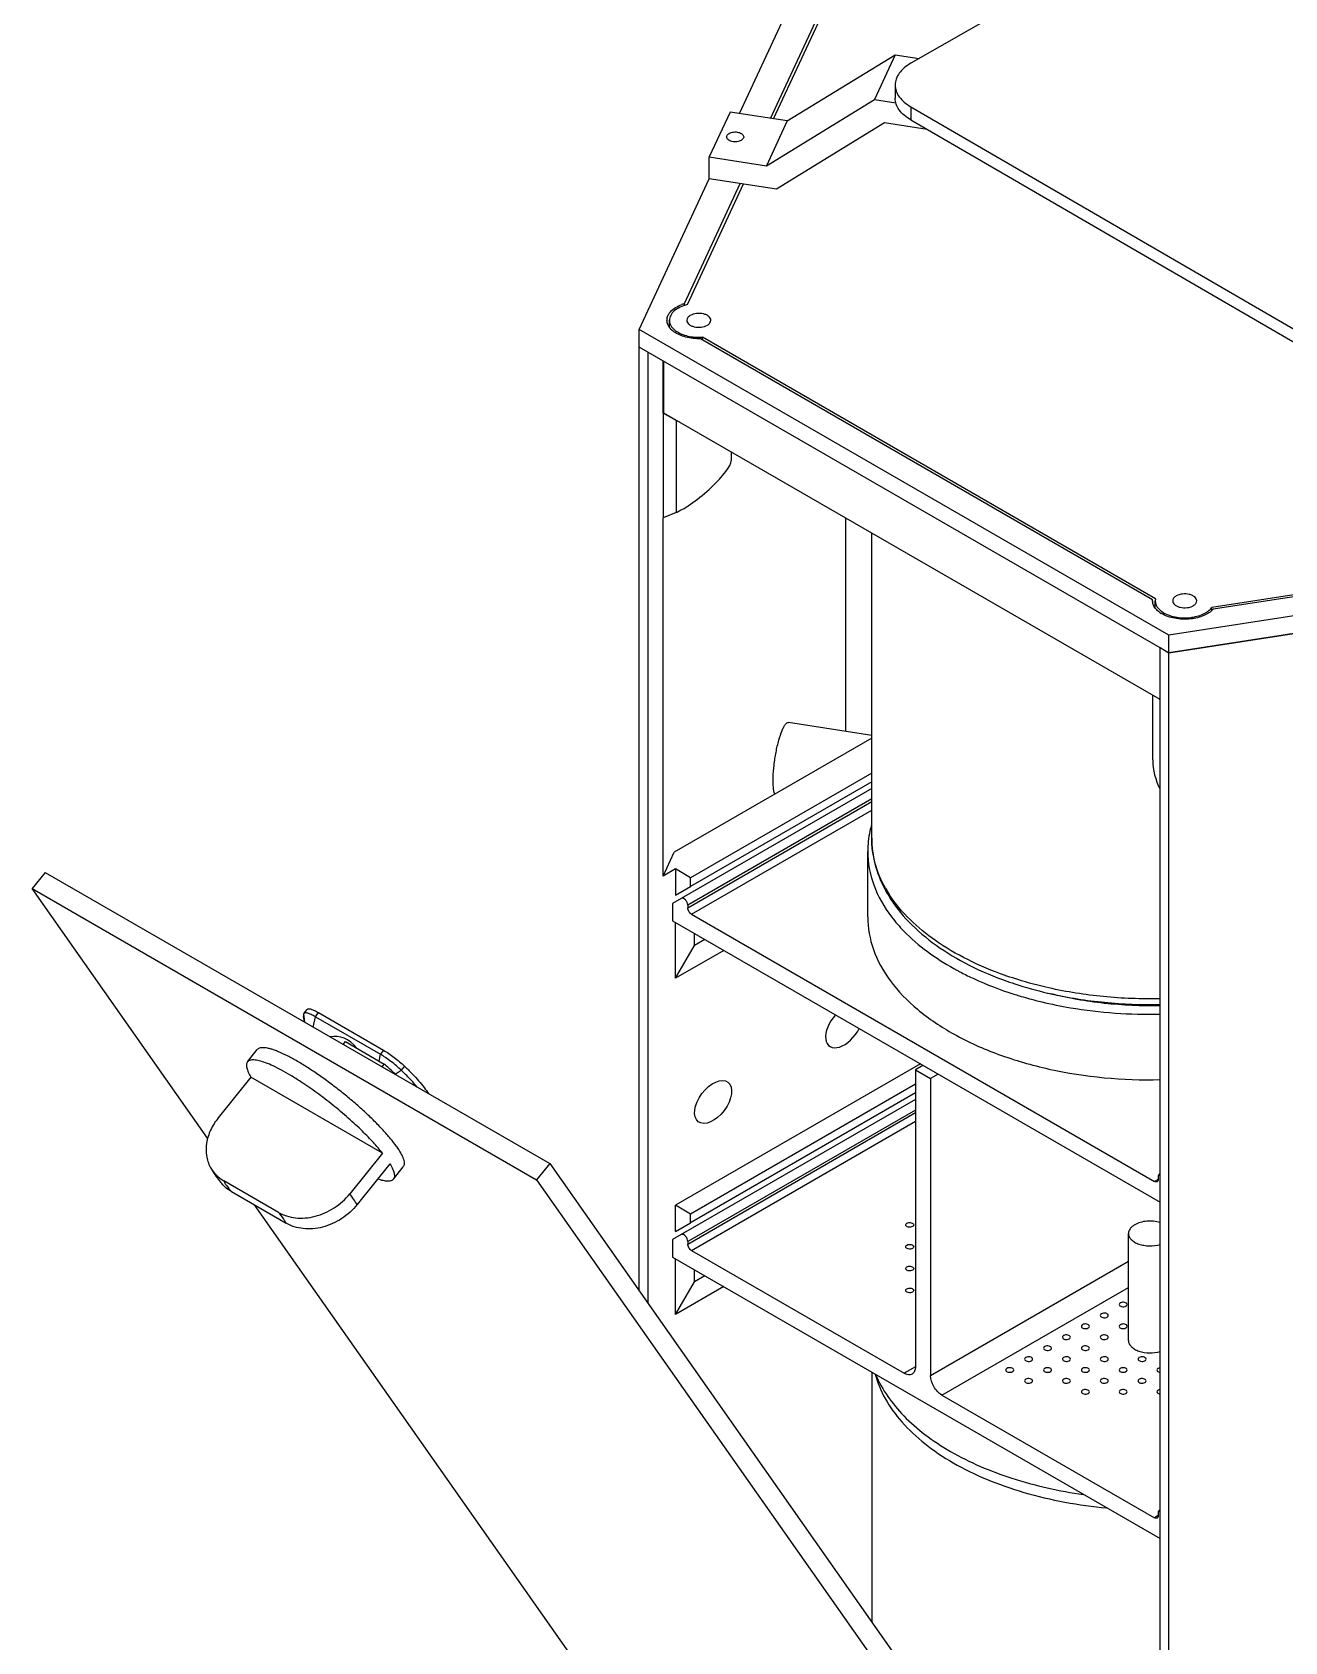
# Model space of a CAD drawing. Header units: millimetres. Extents: x 0 to 1478, y 0 to 841.
# Drawn here: x 720.8 to 955.1, y 348.8 to 649.8 of the extents above; entities that cross this region are included whole.
import ezdxf

# ---------------------------------------------------------------- set-up
doc = ezdxf.new("R2010")
doc.units = ezdxf.units.MM
doc.header["$LTSCALE"] = 65.395
doc.layers.get('0').update_dxf_attribs({"linetype": 'CONTINUOUS'})
doc.layers.add('AXIS', color=7, linetype='CONTINUOUS')
doc.layers.add('SURFACES', color=7, linetype='CONTINUOUS')

msp = doc.modelspace()

# ---------------------------------------------------------------- linework, layer by layer
at = {"color": 7, "linetype": 'Continuous'}
for p, q in [((950.37, 681.44), (885.15, 643.97)), ((858.89, 633.65), (873.75, 665.66)), ((882.21, 639.88), (882.21, 637.43)), ((885.12, 635.81), (966.23, 588.74)), ((885.12, 633.36), (966.23, 586.29)), ((842.82, 599.01), (853.24, 621.47)), ((842.82, 598.67), (842.82, 599.01)), ((930.33, 543.66), (845.82, 592.46)), ((838.94, 578.55), (838.94, 588.26)), ((838.83, 578.54), (838.94, 578.77)), ((841.28, 577.14), (838.83, 578.55)), ((838.84, 578.54), (838.84, 558.95)), ((931.72, 524.98), (838.94, 578.55)), ((841.28, 559.99), (838.83, 558.95)), ((838.82, 491.98), (838.84, 558.95)), ((872.97, 519.05), (872.97, 558.9)), ((933.36, 533.75), (1068.59, 554.67)), ((980.65, 547.92), (941.66, 541.89)), ((930.32, 543.47), (930.33, 543.66)), ((930.33, 543.47), (930.33, 543.66)), ((931.72, 257.08), (931.72, 534.69)), ((931.72, 534.69), (933.36, 533.75)), ((933.36, 256.14), (933.36, 533.75)), ((877.82, 518.29), (862.27, 520.7)), ((877.82, 517.76), (840.89, 496.44)), ((877.82, 511.23), (843.95, 491.67)), ((877.82, 509.6), (843.95, 490.04)), ((877.82, 508.37), (840.59, 486.88)), ((838.82, 491.98), (840.89, 496.44)), ((723.29, 492.67), (720.84, 489.63)), ((723.29, 492.67), (817.61, 438.22)), ((841.12, 493.31), (838.82, 491.98)), ((753.65, 442.96), (720.84, 489.63)), ((720.84, 489.63), (815.16, 435.17)), ((840.59, 486.88), (840.59, 483.61)), ((843.42, 486.54), (843.42, 486.06)), ((844.13, 484.84), (930.66, 434.88)), ((846.6, 480.14), (844.65, 479.02)), ((850.14, 478.1), (841.12, 472.89)), ((910.69, 470.12), (910.78, 470.1)), ((910.69, 470.12), (910.78, 470.1)), ((771.66, 466.3), (772.27, 467.06)), ((771.73, 464.71), (771.6, 465.73)), ((773.79, 465.69), (785.95, 458.66)), ((774.4, 466.45), (786.56, 459.42)), ((779.41, 461.03), (786.68, 456.84)), ((786.26, 456.32), (786.68, 456.84)), ((886.91, 456.87), (841.12, 430.44)), ((887.4, 456.59), (885.98, 455.77)), ((885.98, 455.77), (885.98, 400.25)), ((885.98, 455.77), (888.81, 454.14)), ((890.22, 454.96), (888.81, 454.14)), ((761.74, 454.38), (755.62, 446.76)), ((786.33, 440.18), (761.74, 454.38)), ((885.98, 453.07), (843.95, 428.8)), ((885.98, 451.44), (843.95, 427.17)), ((888.81, 454.14), (888.81, 398.62)), ((885.98, 450.21), (840.59, 424.01)), ((786.33, 440.18), (780.21, 432.57)), ((787.74, 438.17), (781.62, 430.55)), ((817.61, 438.22), (815.16, 435.17)), ((817.61, 438.22), (931.72, 275.87)), ((766.9, 429.09), (756.68, 435)), ((815.16, 435.17), (931.72, 269.34)), ((931.37, 435.76), (931.37, 435.28)), ((931.58, 436.22), (931.72, 436.3)), ((758.09, 432.98), (768.31, 427.08)), ((839.99, 320.12), (762.41, 430.49)), ((840.59, 424.01), (840.59, 420.74)), ((843.42, 423.67), (843.42, 423.19)), ((844.13, 421.97), (883.86, 399.03)), ((846.6, 417.27), (844.65, 416.15)), ((850.14, 415.23), (841.12, 410.02)), ((890.93, 394.94), (930.66, 372.01)), ((931.58, 373.35), (931.72, 373.43)), ((931.37, 372.89), (931.37, 372.41))]:
    msp.add_line(p, q, dxfattribs=at)
at = {"color": 9, "linetype": 'Continuous'}
for p, q in [((885.12, 635.81), (885.12, 633.36)), ((877.82, 506.4), (843.42, 486.54)), ((843.42, 486.06), (877.82, 505.92)), ((844.13, 484.84), (877.82, 504.29)), ((771.81, 464.66), (771.61, 466.21)), ((773.39, 463.75), (773.79, 465.69)), ((773.79, 465.69), (774.4, 466.45)), ((778.99, 460.52), (779.41, 461.03)), ((785.69, 457.4), (785.95, 458.66)), ((786.56, 459.42), (785.95, 458.66)), ((788.73, 454.95), (789.86, 455.67)), ((790.47, 456.44), (789.86, 455.67)), ((885.98, 448.24), (843.42, 423.67)), ((843.42, 423.19), (885.98, 447.76)), ((844.13, 421.97), (885.98, 446.13)), ((931.37, 435.28), (930.66, 434.88)), ((888.81, 398.62), (925.82, 419.99)), ((890.93, 394.94), (925.82, 415.09)), ((885.98, 400.25), (883.86, 399.03)), ((931.37, 372.41), (930.66, 372.01))]:
    msp.add_line(p, q, dxfattribs=at)
at = {"color": 7, "linetype": 'Continuous'}
for centre, radius, start, end in [((845.03, 591.42), 7.91, 106.2371, 110.2979), ((841.55, 595.91), 2.03, 170.5851, 179.9268), ((841.53, 595.92), 2.01, 179.9553, 181.8514), ((932.32, 543.47), 2, 179.9258, 181.427), ((932.33, 543.47), 2.01, 181.4303, 184.8881), ((934.55, 545.34), 4.98, 232.8702, 238.3501), ((901.02, 500.51), 23.47, 207.575, 208.6485), ((901.34, 500.68), 23.84, 208.6481, 209.5574), ((924.75, 533.47), 64.86, 249.7042, 250.0334), ((928.18, 545.01), 76.9, 256.9258, 257.3119)]:
    msp.add_arc(centre, radius, start, end, dxfattribs=at)
at = {"color": 9, "linetype": 'Continuous'}
for centre, radius, start, end in [((900.75, 501.25), 23.39, 209.4387, 212.8726), ((924.98, 536.57), 66.96, 250.6118, 250.7417)]:
    msp.add_arc(centre, radius, start, end, dxfattribs=at)
at = {"color": 7, "linetype": 'Continuous'}
for centre, major_axis, ratio, start_param, end_param in [((872.66, 463.89), (2.77, 3.69), 0.565745, 1.409246, 5.011215), ((777.25, 449.4), (0.41, 12.62), 0.56574, -0.582937, 0.151704)]:
    msp.add_ellipse(centre, major_axis=major_axis, ratio=ratio, start_param=start_param, end_param=end_param, dxfattribs=at)
msp.add_ellipse((848.16, 449.75), major_axis=(2.77, 3.69), ratio=0.565745, dxfattribs=at)
for points, knots in [([(885.15, 643.97), (884.71, 643.72), (883.91, 643.17), (882.95, 642.17), (882.35, 641.06), (882.21, 640.26), (882.21, 639.88)], [0, 0, 0, 0, 0.289946, 0.549249, 0.782369, 1, 1, 1, 1]), ([(882.21, 639.88), (882.21, 639.5), (882.35, 638.71), (882.94, 637.61), (883.89, 636.61), (884.68, 636.06), (885.12, 635.81)], [0, 0, 0, 0, 0.217912, 0.45115, 0.710347, 1, 1, 1, 1]), ([(885.12, 633.36), (884.68, 633.61), (883.89, 634.16), (882.94, 635.16), (882.35, 636.26), (882.21, 637.05), (882.21, 637.43)], [0, 0, 0, 0, 0.289653, 0.54885, 0.782088, 1, 1, 1, 1]), ([(839.79, 596.93), (839.89, 597.13), (840.52, 598), (841.51, 598.54), (842.29, 598.83)], [0, 0, 0, 0, 0.21648, 1, 1, 1, 1]), ([(843.9, 596.81), (843.71, 596.7), (843.39, 596.46), (843.24, 596.07), (843.24, 595.89)], [0, 0, 0, 0, 0.550751, 1, 1, 1, 1]), ([(843.24, 595.89), (843.24, 595.62), (843.52, 595.19), (844.08, 594.86), (844.85, 594.6), (845.9, 594.55), (846.73, 594.77), (847.08, 594.97)], [0, 0, 0, 0, 0.183291, 0.301475, 0.436206, 0.728901, 1, 1, 1, 1]), ([(847.74, 595.89), (847.74, 596.16), (847.46, 596.6), (846.9, 596.92), (846.13, 597.19), (845.08, 597.24), (844.25, 597.01), (843.9, 596.81)], [0, 0, 0, 0, 0.183291, 0.301475, 0.436206, 0.728901, 1, 1, 1, 1]), ([(847.08, 594.97), (847.27, 595.08), (847.59, 595.33), (847.74, 595.72), (847.74, 595.89)], [0, 0, 0, 0, 0.550751, 1, 1, 1, 1]), ([(839.81, 594.86), (839.77, 594.94), (839.61, 595.25), (839.53, 595.6), (839.53, 595.85)], [0, 0, 0, 0, 0.260156, 1, 1, 1, 1]), ([(840.83, 593.76), (840.72, 593.84), (840.33, 594.15), (839.99, 594.54), (839.81, 594.86)], [0, 0, 0, 0, 0.270562, 1, 1, 1, 1]), ([(845.82, 592.46), (844.89, 592.43), (843.14, 592.61), (841.49, 593.28), (840.83, 593.76)], [0, 0, 0, 0, 0.533307, 1, 1, 1, 1]), ([(938.59, 543.44), (938.59, 543.71), (938.31, 544.15), (937.75, 544.47), (936.98, 544.73), (935.93, 544.79), (935.1, 544.56), (934.75, 544.36)], [0, 0, 0, 0, 0.183291, 0.301475, 0.436206, 0.728901, 1, 1, 1, 1]), ([(931.54, 541.37), (931.45, 541.44), (931.13, 541.71), (930.84, 542.03), (930.68, 542.29)], [0, 0, 0, 0, 0.267066, 1, 1, 1, 1]), ([(934.75, 544.36), (934.56, 544.25), (934.24, 544.01), (934.09, 543.62), (934.09, 543.44)], [0, 0, 0, 0, 0.550751, 1, 1, 1, 1]), ([(934.09, 543.44), (934.09, 543.17), (934.37, 542.74), (934.92, 542.41), (935.7, 542.15), (936.75, 542.1), (937.58, 542.32), (937.93, 542.52)], [0, 0, 0, 0, 0.183291, 0.301475, 0.436206, 0.728901, 1, 1, 1, 1]), ([(941.66, 541.89), (941.19, 541.36), (939.82, 540.52), (938.29, 540.16), (937.45, 540.07)], [0, 0, 0, 0, 0.453014, 1, 1, 1, 1]), ([(937.93, 542.52), (938.12, 542.63), (938.44, 542.87), (938.59, 543.27), (938.59, 543.44)], [0, 0, 0, 0, 0.550751, 1, 1, 1, 1]), ([(937.45, 540.07), (936.46, 539.96), (934.54, 540.02), (932.7, 540.63), (931.94, 541.11)], [0, 0, 0, 0, 0.526368, 1, 1, 1, 1]), ([(877.82, 499.05), (877.82, 497.44), (878.24, 494.17), (879.45, 491.11), (880.21, 489.64)], [0, 0, 0, 0, 0.493051, 1, 1, 1, 1]), ([(843.42, 486.54), (843.42, 486.72), (843.31, 487.09), (843, 487.62), (842.45, 487.95), (842.21, 487.81)], [0, 0, 0, 0, 0.277659, 0.577358, 1, 1, 1, 1]), ([(880.6, 488.92), (881.61, 487.15), (884.18, 483.72), (889.18, 479.31), (895.29, 475.53), (899.84, 473.53), (902.25, 472.64)], [0, 0, 0, 0, 0.221496, 0.461031, 0.720695, 1, 1, 1, 1]), ([(844.13, 484.84), (843.92, 484.96), (843.59, 485.34), (843.42, 485.82), (843.42, 486.06)], [0, 0, 0, 0, 0.499999, 1, 1, 1, 1]), ([(877.07, 484.35), (877.07, 482.29), (877.85, 478), (881.18, 472.04), (886.42, 466.68), (893.34, 462.08), (901.66, 458.36), (914.45, 454.7), (924.77, 453.77), (931.72, 453.92)], [0, 0, 0, 0, 0.090332, 0.187329, 0.295523, 0.416711, 0.550413, 0.694519, 1, 1, 1, 1]), ([(902.6, 472.51), (903.25, 472.28), (905.91, 471.36), (908.62, 470.6), (910.69, 470.12)], [0, 0, 0, 0, 0.24511, 1, 1, 1, 1]), ([(931.72, 467.72), (928.24, 467.66), (923.03, 467.88), (916.22, 468.85), (912.91, 469.55), (911.29, 469.99)], [0, 0, 0, 0, 0.507122, 0.756615, 1, 1, 1, 1]), ([(911.29, 469.98), (914.6, 469.24), (921.39, 468.17), (928.26, 467.92), (931.72, 467.99)], [0, 0, 0, 0, 0.494635, 1, 1, 1, 1]), ([(772.27, 467.06), (772.3, 467.1), (772.38, 467.15), (772.55, 467.18), (772.76, 467.16), (773.01, 467.1), (773.31, 466.99), (773.64, 466.85), (774.01, 466.66), (774.27, 466.52), (774.4, 466.45)], [0, 0, 0, 0, 0.055601, 0.124624, 0.214213, 0.326887, 0.462956, 0.621587, 0.801335, 1, 1, 1, 1]), ([(771.61, 466.21), (771.6, 466.17), (771.57, 466.02), (771.58, 465.86), (771.6, 465.73)], [0, 0, 0, 0, 0.227082, 1, 1, 1, 1]), ([(771.66, 466.3), (771.65, 466.3), (771.63, 466.27), (771.62, 466.23), (771.61, 466.21)], [0, 0, 0, 0, 0.243483, 1, 1, 1, 1]), ([(773.79, 465.69), (773.65, 465.76), (773.4, 465.9), (773.03, 466.09), (772.69, 466.23), (772.4, 466.34), (772.14, 466.4), (771.93, 466.42), (771.77, 466.39), (771.68, 466.34), (771.66, 466.3)], [0, 0, 0, 0, 0.198631, 0.378354, 0.536974, 0.673044, 0.785731, 0.875343, 0.944391, 1, 1, 1, 1]), ([(771.06, 453.53), (770.45, 453.93), (769.27, 454.67), (767.55, 455.66), (765.97, 456.46), (764.57, 457.06), (763.51, 457.41), (762.78, 457.56), (762.32, 457.62), (761.92, 457.61), (761.58, 457.55), (761.3, 457.43), (761.16, 457.31), (761.1, 457.24)], [0, 0, 0, 0, 0.19743, 0.378404, 0.539688, 0.678604, 0.793246, 0.841214, 0.883002, 0.9189, 0.949513, 0.975949, 1, 1, 1, 1]), ([(789.86, 455.67), (789.56, 455.96), (788.93, 456.53), (787.95, 457.32), (786.95, 458.04), (786.28, 458.47), (785.95, 458.66)], [0, 0, 0, 0, 0.252562, 0.514419, 0.768925, 1, 1, 1, 1]), ([(786.56, 459.42), (786.89, 459.23), (787.57, 458.81), (788.56, 458.09), (789.54, 457.29), (790.17, 456.72), (790.47, 456.44)], [0, 0, 0, 0, 0.231075, 0.485581, 0.747438, 1, 1, 1, 1]), ([(761.1, 457.24), (761.05, 457.18), (760.97, 457.03), (760.91, 456.77), (760.91, 456.46), (760.99, 455.97), (761.25, 455.25), (761.56, 454.69), (761.74, 454.38)], [0, 0, 0, 0, 0.07863, 0.16384, 0.260791, 0.372876, 0.649196, 1, 1, 1, 1]), ([(788.89, 454.8), (788.71, 454.97), (787.99, 455.66), (787.25, 456.34), (786.68, 456.84)], [0, 0, 0, 0, 0.243299, 1, 1, 1, 1]), ([(792.84, 452.52), (792.4, 453.05), (791.43, 454.12), (790.41, 455.15), (789.86, 455.67)], [0, 0, 0, 0, 0.473859, 1, 1, 1, 1]), ([(790.47, 456.44), (790.95, 455.98), (791.85, 455.08), (793.07, 453.75), (794.1, 452.51), (794.69, 451.69), (794.95, 451.3)], [0, 0, 0, 0, 0.291013, 0.558049, 0.795838, 1, 1, 1, 1]), ([(782.6, 444.26), (781.74, 445.1), (779.93, 446.78), (777.07, 449.19), (774.1, 451.46), (772.07, 452.87), (771.06, 453.53)], [0, 0, 0, 0, 0.244271, 0.500092, 0.755866, 1, 1, 1, 1]), ([(755.62, 446.76), (755.06, 446.07), (754.12, 444.58), (753.34, 442.15), (753.31, 440.11), (753.66, 438.6), (753.96, 437.91), (754.14, 437.58)], [0, 0, 0, 0, 0.272743, 0.530053, 0.770768, 0.88644, 1, 1, 1, 1]), ([(786.33, 440.18), (785.8, 440.86), (784.59, 442.25), (783.31, 443.57), (782.6, 444.26)], [0, 0, 0, 0, 0.466888, 1, 1, 1, 1]), ([(754.14, 437.58), (754.29, 437.3), (754.92, 436.21), (755.68, 435.2), (756.29, 434.48)], [0, 0, 0, 0, 0.252072, 1, 1, 1, 1]), ([(754.14, 437.58), (754.42, 437.05), (755.16, 436.05), (756.15, 435.3), (756.68, 435)], [0, 0, 0, 0, 0.495725, 1, 1, 1, 1]), ([(787.74, 438.17), (787.93, 437.86), (788.23, 437.3), (788.5, 436.58), (788.58, 436.09), (788.58, 435.79), (788.52, 435.52), (788.43, 435.37), (788.38, 435.31)], [0, 0, 0, 0, 0.350804, 0.627124, 0.739209, 0.83616, 0.92137, 1, 1, 1, 1]), ([(758.09, 432.98), (757.75, 433.18), (757.1, 433.63), (756.54, 434.18), (756.29, 434.48)], [0, 0, 0, 0, 0.50423, 1, 1, 1, 1]), ([(788.38, 435.31), (788.33, 435.25), (788.21, 435.13), (787.96, 435.02), (787.67, 434.95), (787.17, 434.92), (786.41, 435.03), (785.79, 435.21), (785.45, 435.32)], [0, 0, 0, 0, 0.078631, 0.163845, 0.260799, 0.372883, 0.649208, 1, 1, 1, 1]), ([(931.16, 434.83), (931.13, 434.81), (930.96, 434.75), (930.78, 434.81), (930.66, 434.88)], [0, 0, 0, 0, 0.220859, 1, 1, 1, 1]), ([(931.37, 435.28), (931.37, 435.23), (931.36, 435.06), (931.27, 434.89), (931.16, 434.83)], [0, 0, 0, 0, 0.294965, 1, 1, 1, 1]), ([(931.58, 436.22), (931.54, 436.2), (931.41, 436.09), (931.37, 435.9), (931.37, 435.76)], [0, 0, 0, 0, 0.220886, 1, 1, 1, 1]), ([(766.9, 429.09), (767.38, 428.82), (768.41, 428.37), (770.11, 428.02), (771.92, 428.01), (774.41, 428.44), (777.41, 429.78), (779.39, 431.55), (780.21, 432.57)], [0, 0, 0, 0, 0.110787, 0.226527, 0.347706, 0.473967, 0.736039, 1, 1, 1, 1]), ([(781.62, 430.55), (780.8, 429.54), (778.83, 427.77), (775.83, 426.42), (773.33, 425.99), (771.52, 426.01), (769.83, 426.36), (768.79, 426.81), (768.31, 427.08)], [0, 0, 0, 0, 0.263961, 0.526033, 0.652294, 0.773473, 0.889213, 1, 1, 1, 1]), ([(843.42, 423.67), (843.42, 423.85), (843.31, 424.22), (843, 424.75), (842.45, 425.08), (842.21, 424.94)], [0, 0, 0, 0, 0.277659, 0.577358, 1, 1, 1, 1]), ([(844.13, 421.97), (843.92, 422.09), (843.59, 422.47), (843.42, 422.95), (843.42, 423.19)], [0, 0, 0, 0, 0.499999, 1, 1, 1, 1]), ([(925.82, 405.15), (925.82, 404.95), (925.93, 404.52), (926.35, 403.96), (926.98, 403.49), (928.11, 402.99), (929.74, 402.75), (931.09, 402.92), (931.73, 403.12)], [0, 0, 0, 0, 0.087049, 0.184174, 0.296657, 0.424699, 0.711344, 1, 1, 1, 1]), ([(885.36, 398.88), (885.16, 398.76), (884.6, 398.68), (884.11, 398.88), (883.86, 399.03)], [0, 0, 0, 0, 0.449176, 1, 1, 1, 1]), ([(885.98, 400.25), (885.98, 399.97), (885.91, 399.43), (885.56, 399), (885.36, 398.88)], [0, 0, 0, 0, 0.550825, 1, 1, 1, 1]), ([(890.93, 394.94), (890.3, 395.31), (889.31, 396.46), (888.81, 397.89), (888.81, 398.62)], [0, 0, 0, 0, 0.499999, 1, 1, 1, 1]), ([(931.58, 373.35), (931.54, 373.33), (931.41, 373.22), (931.37, 373.03), (931.37, 372.89)], [0, 0, 0, 0, 0.220886, 1, 1, 1, 1]), ([(931.16, 371.96), (931.13, 371.94), (930.96, 371.88), (930.78, 371.94), (930.66, 372.01)], [0, 0, 0, 0, 0.220859, 1, 1, 1, 1]), ([(931.37, 372.41), (931.37, 372.36), (931.36, 372.19), (931.27, 372.02), (931.16, 371.96)], [0, 0, 0, 0, 0.294965, 1, 1, 1, 1])]:
    msp.add_open_spline(points, degree=3, knots=knots, dxfattribs=at)
for points in [[(839.55, 596.25), (839.59, 596.48), (839.67, 596.72), (839.79, 596.93)], [(838.84, 578.54), (838.84, 581.8), (838.83, 585.06), (838.83, 588.33)], [(930.5, 542.62), (930.41, 542.84), (930.35, 543.07), (930.33, 543.3)], [(930.68, 542.29), (930.61, 542.4), (930.55, 542.51), (930.5, 542.62)], [(931.72, 436.27), (931.67, 436.26), (931.62, 436.25), (931.58, 436.22)], [(931.72, 373.39), (931.67, 373.39), (931.62, 373.37), (931.58, 373.35)]]:
    msp.add_open_spline(points, degree=3, dxfattribs=at)
at = {"color": 9, "linetype": 'Continuous'}
for points, knots in [([(880.38, 489.76), (879.56, 491.2), (878.28, 494.21), (877.82, 497.47), (877.82, 499.05)], [0, 0, 0, 0, 0.511435, 1, 1, 1, 1]), ([(902.76, 473.41), (900.37, 474.25), (895.86, 476.13), (888.14, 480.63), (883.31, 485.14), (881.1, 488.56)], [0, 0, 0, 0, 0.282964, 0.545, 1, 1, 1, 1]), ([(910.91, 471.08), (910.22, 471.24), (907.52, 471.88), (904.85, 472.68), (902.9, 473.36)], [0, 0, 0, 0, 0.254821, 1, 1, 1, 1]), ([(931.72, 469.05), (928.19, 468.97), (921.2, 469.23), (914.28, 470.32), (910.91, 471.08)], [0, 0, 0, 0, 0.505716, 1, 1, 1, 1]), ([(756.68, 435), (756.74, 434.85), (756.89, 434.55), (757.35, 433.86), (757.77, 433.34), (758.09, 432.98)], [0, 0, 0, 0, 0.187926, 0.419028, 1, 1, 1, 1]), ([(781.62, 430.55), (781.42, 430.88), (780.97, 431.57), (780.48, 432.22), (780.21, 432.57)], [0, 0, 0, 0, 0.465486, 1, 1, 1, 1]), ([(768.31, 427.08), (768.26, 427.23), (768.1, 427.53), (767.65, 428.22), (767.22, 428.74), (766.9, 429.09)], [0, 0, 0, 0, 0.187926, 0.419028, 1, 1, 1, 1]), ([(878.45, 398.88), (878.88, 397.28), (880.24, 394.06), (883.44, 389.67), (887.78, 385.64), (893.13, 382.07), (899.37, 379.03), (908.87, 375.71), (916.54, 374.33), (921.79, 373.86)], [0, 0, 0, 0, 0.094234, 0.195984, 0.307278, 0.428846, 0.560359, 0.700675, 1, 1, 1, 1])]:
    msp.add_open_spline(points, degree=3, knots=knots, dxfattribs=at)
at = {"layer": 'AXIS', "color": 7, "linetype": 'Continuous'}
for p, q in [((859.47, 633.56), (874.36, 665.63)), ((843.35, 598.82), (853.82, 621.38)), ((839.99, 594.58), (839.99, 595.89)), ((846.17, 592.25), (846.17, 592.74)), ((930.88, 543.83), (846.17, 592.74)), ((980.49, 548.25), (941.41, 542.21)), ((930.84, 542.07), (930.84, 543.44)), ((941.41, 541.64), (941.41, 542.21)), ((761.1, 457.24), (762.94, 459.53)), ((788.38, 435.31), (790.22, 437.6)), ((925.82, 405.15), (925.82, 425.16))]:
    msp.add_line(p, q, dxfattribs=at)
for centre, radius, start, end in [((845.48, 602.05), 9.33, 263.5462, 267.0533), ((845.49, 602.29), 9.57, 267.0399, 271.8816), ((845.5, 602.08), 9.37, 271.8787, 274.1161), ((932.7, 543.44), 1.86, 167.7933, 178.4183), ((932.68, 543.44), 1.84, 178.4499, 179.8362), ((932.7, 543.44), 1.87, 179.861, 188.8287), ((939.2, 543.82), 2.74, 322.1473, 323.8215), ((936.34, 549.68), 9.41, 263.0589, 277.1919)]:
    msp.add_arc(centre, radius, start, end, dxfattribs=at)
for points, knots in [([(843.35, 598.82), (842.88, 598.7), (842.01, 598.41), (840.92, 597.74), (840.18, 596.89), (839.99, 596.21), (839.99, 595.89)], [0, 0, 0, 0, 0.305581, 0.57373, 0.801065, 1, 1, 1, 1]), ([(839.99, 595.89), (839.99, 595.64), (840.07, 595.29), (840.22, 594.99), (840.26, 594.91)], [0, 0, 0, 0, 0.739045, 1, 1, 1, 1]), ([(840.26, 594.91), (840.61, 594.3), (841.97, 593.27), (843.54, 592.88), (844.43, 592.78)], [0, 0, 0, 0, 0.439442, 1, 1, 1, 1]), ([(931.08, 542.5), (931.41, 541.89), (932.76, 540.84), (934.31, 540.44), (935.2, 540.33)], [0, 0, 0, 0, 0.438387, 1, 1, 1, 1]), ([(940.48, 541.35), (940.57, 541.41), (940.89, 541.64), (941.18, 541.91), (941.36, 542.14)], [0, 0, 0, 0, 0.266605, 1, 1, 1, 1]), ([(937.52, 540.34), (937.8, 540.38), (938.83, 540.56), (939.84, 540.93), (940.48, 541.35)], [0, 0, 0, 0, 0.270092, 1, 1, 1, 1]), ([(859.71, 507.3), (859.54, 507.69), (859.39, 508.75), (859.36, 510.57), (859.54, 512.78), (859.89, 515.1), (860.39, 517.28), (860.89, 518.85), (861.35, 519.84), (861.68, 520.38), (862.05, 520.73), (862.27, 520.7)], [0, 0, 0, 0, 0.090236, 0.223785, 0.386677, 0.560226, 0.724219, 0.859806, 0.912245, 0.952846, 1, 1, 1, 1]), ([(788.96, 441.42), (788.6, 441.92), (787.79, 442.97), (786.4, 444.55), (784.77, 446.24), (782.95, 447.98), (780.96, 449.75), (778.88, 451.48), (776.73, 453.14), (774.59, 454.7), (772.49, 456.1), (770.5, 457.32), (768.66, 458.33), (767.22, 459.01), (766.18, 459.42), (765.5, 459.64), (764.89, 459.8), (764.35, 459.89), (763.88, 459.91), (763.49, 459.86), (763.17, 459.74), (763, 459.6), (762.94, 459.53)], [0, 0, 0, 0, 0.05631, 0.121271, 0.193494, 0.271349, 0.353042, 0.436666, 0.520263, 0.601871, 0.67959, 0.751626, 0.816358, 0.872401, 0.896825, 0.918715, 0.93802, 0.954741, 0.968962, 0.980898, 0.990988, 1, 1, 1, 1]), ([(788.96, 441.42), (789.25, 441), (789.64, 440.39), (790.06, 439.58), (790.27, 439.07), (790.39, 438.61), (790.43, 438.21), (790.38, 437.87), (790.28, 437.67), (790.22, 437.6)], [0, 0, 0, 0, 0.363289, 0.51474, 0.64588, 0.757333, 0.850781, 0.929652, 1, 1, 1, 1]), ([(931.72, 427.2), (931.33, 427.32), (930.51, 427.48), (929.25, 427.49), (928.05, 427.28), (927.32, 426.98), (926.99, 426.8)], [0, 0, 0, 0, 0.252735, 0.515114, 0.769506, 1, 1, 1, 1]), ([(884.17, 426.76), (884.17, 426.79), (884.19, 426.92), (884.3, 427.02), (884.39, 427.07)], [0, 0, 0, 0, 0.220966, 1, 1, 1, 1]), ([(885.45, 426.46), (885.33, 426.39), (885.05, 426.32), (884.59, 426.33), (884.17, 426.56), (884.17, 426.76)], [0, 0, 0, 0, 0.277667, 0.577386, 1, 1, 1, 1]), ([(884.39, 427.07), (884.5, 427.14), (884.79, 427.21), (885.25, 427.2), (885.67, 426.97), (885.67, 426.76)], [0, 0, 0, 0, 0.277667, 0.577386, 1, 1, 1, 1]), ([(885.67, 426.76), (885.67, 426.74), (885.65, 426.61), (885.54, 426.51), (885.45, 426.46)], [0, 0, 0, 0, 0.220966, 1, 1, 1, 1]), ([(926.99, 426.8), (926.82, 426.7), (926.5, 426.48), (926.12, 426.08), (925.88, 425.63), (925.82, 425.32), (925.82, 425.16)], [0, 0, 0, 0, 0.289808, 0.549049, 0.782229, 1, 1, 1, 1]), ([(925.82, 425.16), (925.82, 424.96), (925.92, 424.53), (926.34, 423.97), (926.98, 423.5), (927.79, 423.14), (928.73, 422.92), (930.06, 422.8), (931.09, 422.93), (931.72, 423.13)], [0, 0, 0, 0, 0.08697, 0.183981, 0.296338, 0.424259, 0.564451, 0.711542, 1, 1, 1, 1]), ([(884.17, 422.68), (884.17, 422.71), (884.19, 422.84), (884.3, 422.94), (884.39, 422.99)], [0, 0, 0, 0, 0.220966, 1, 1, 1, 1]), ([(885.45, 422.38), (885.33, 422.31), (885.05, 422.24), (884.59, 422.24), (884.17, 422.48), (884.17, 422.68)], [0, 0, 0, 0, 0.277667, 0.577386, 1, 1, 1, 1]), ([(884.39, 422.99), (884.5, 423.06), (884.79, 423.13), (885.25, 423.12), (885.67, 422.89), (885.67, 422.68)], [0, 0, 0, 0, 0.277667, 0.577386, 1, 1, 1, 1]), ([(885.67, 422.68), (885.67, 422.65), (885.65, 422.52), (885.54, 422.43), (885.45, 422.38)], [0, 0, 0, 0, 0.220966, 1, 1, 1, 1]), ([(884.17, 418.6), (884.17, 418.63), (884.19, 418.76), (884.3, 418.86), (884.39, 418.91)], [0, 0, 0, 0, 0.220966, 1, 1, 1, 1]), ([(885.45, 418.29), (885.33, 418.23), (885.05, 418.15), (884.59, 418.16), (884.17, 418.4), (884.17, 418.6)], [0, 0, 0, 0, 0.277667, 0.577386, 1, 1, 1, 1]), ([(884.39, 418.91), (884.5, 418.97), (884.79, 419.04), (885.25, 419.04), (885.67, 418.8), (885.67, 418.6)], [0, 0, 0, 0, 0.277667, 0.577386, 1, 1, 1, 1]), ([(885.67, 418.6), (885.67, 418.57), (885.65, 418.44), (885.54, 418.34), (885.45, 418.29)], [0, 0, 0, 0, 0.220966, 1, 1, 1, 1]), ([(884.17, 414.52), (884.17, 414.55), (884.19, 414.68), (884.3, 414.77), (884.39, 414.82)], [0, 0, 0, 0, 0.220966, 1, 1, 1, 1]), ([(885.45, 414.21), (885.33, 414.14), (885.05, 414.07), (884.59, 414.08), (884.17, 414.31), (884.17, 414.52)], [0, 0, 0, 0, 0.277667, 0.577386, 1, 1, 1, 1]), ([(884.39, 414.82), (884.5, 414.89), (884.79, 414.96), (885.25, 414.96), (885.67, 414.72), (885.67, 414.52)], [0, 0, 0, 0, 0.277667, 0.577386, 1, 1, 1, 1]), ([(885.67, 414.52), (885.67, 414.49), (885.65, 414.36), (885.54, 414.26), (885.45, 414.21)], [0, 0, 0, 0, 0.220966, 1, 1, 1, 1]), ([(925.58, 411.89), (925.58, 412.09), (925.16, 412.32), (924.7, 412.33), (924.42, 412.26), (924.3, 412.19)], [0, 0, 0, 0, 0.422614, 0.722333, 1, 1, 1, 1]), ([(920.77, 410.15), (920.73, 410.13), (920.63, 410.06), (920.55, 409.94), (920.55, 409.84)], [0, 0, 0, 0, 0.293914, 1, 1, 1, 1]), ([(920.55, 409.84), (920.55, 409.64), (920.97, 409.41), (921.43, 409.4), (921.71, 409.47), (921.83, 409.54)], [0, 0, 0, 0, 0.422614, 0.722333, 1, 1, 1, 1]), ([(922.05, 409.84), (922.05, 410.05), (921.62, 410.28), (921.17, 410.29), (920.88, 410.22), (920.77, 410.15)], [0, 0, 0, 0, 0.422614, 0.722333, 1, 1, 1, 1]), ([(921.83, 409.54), (921.86, 409.56), (921.96, 409.63), (922.05, 409.75), (922.05, 409.84)], [0, 0, 0, 0, 0.293914, 1, 1, 1, 1]), ([(924.3, 412.19), (924.27, 412.17), (924.16, 412.1), (924.08, 411.98), (924.08, 411.89)], [0, 0, 0, 0, 0.293914, 1, 1, 1, 1]), ([(924.08, 411.89), (924.08, 411.68), (924.5, 411.45), (924.96, 411.44), (925.25, 411.51), (925.36, 411.58)], [0, 0, 0, 0, 0.422614, 0.722333, 1, 1, 1, 1]), ([(925.36, 411.58), (925.39, 411.6), (925.5, 411.67), (925.58, 411.79), (925.58, 411.89)], [0, 0, 0, 0, 0.293914, 1, 1, 1, 1]), ([(917.23, 408.11), (917.2, 408.09), (917.09, 408.02), (917.01, 407.89), (917.01, 407.8)], [0, 0, 0, 0, 0.293914, 1, 1, 1, 1]), ([(917.01, 407.8), (917.01, 407.6), (917.43, 407.36), (917.89, 407.36), (918.18, 407.43), (918.29, 407.5)], [0, 0, 0, 0, 0.422614, 0.722333, 1, 1, 1, 1]), ([(918.51, 407.8), (918.51, 408.01), (918.09, 408.24), (917.63, 408.25), (917.35, 408.18), (917.23, 408.11)], [0, 0, 0, 0, 0.422614, 0.722333, 1, 1, 1, 1]), ([(918.29, 407.5), (918.32, 407.52), (918.43, 407.59), (918.51, 407.71), (918.51, 407.8)], [0, 0, 0, 0, 0.293914, 1, 1, 1, 1]), ([(924.3, 408.11), (924.27, 408.09), (924.16, 408.02), (924.08, 407.89), (924.08, 407.8)], [0, 0, 0, 0, 0.293914, 1, 1, 1, 1]), ([(924.08, 407.8), (924.08, 407.6), (924.5, 407.36), (924.96, 407.36), (925.25, 407.43), (925.36, 407.5)], [0, 0, 0, 0, 0.422614, 0.722333, 1, 1, 1, 1]), ([(925.58, 407.8), (925.58, 408.01), (925.16, 408.24), (924.7, 408.25), (924.42, 408.18), (924.3, 408.11)], [0, 0, 0, 0, 0.422614, 0.722333, 1, 1, 1, 1]), ([(925.36, 407.5), (925.39, 407.52), (925.5, 407.59), (925.58, 407.71), (925.58, 407.8)], [0, 0, 0, 0, 0.293914, 1, 1, 1, 1]), ([(910.16, 404.03), (910.13, 404.01), (910.02, 403.94), (909.94, 403.81), (909.94, 403.72)], [0, 0, 0, 0, 0.293914, 1, 1, 1, 1]), ([(909.94, 403.72), (909.94, 403.52), (910.36, 403.28), (910.82, 403.28), (911.1, 403.35), (911.22, 403.41)], [0, 0, 0, 0, 0.422614, 0.722333, 1, 1, 1, 1]), ([(911.44, 403.72), (911.44, 403.92), (911.02, 404.16), (910.56, 404.17), (910.28, 404.09), (910.16, 404.03)], [0, 0, 0, 0, 0.422614, 0.722333, 1, 1, 1, 1]), ([(911.22, 403.41), (911.25, 403.43), (911.36, 403.5), (911.44, 403.63), (911.44, 403.72)], [0, 0, 0, 0, 0.293914, 1, 1, 1, 1]), ([(913.69, 406.07), (913.66, 406.05), (913.56, 405.98), (913.48, 405.85), (913.48, 405.76)], [0, 0, 0, 0, 0.293914, 1, 1, 1, 1]), ([(913.48, 405.76), (913.48, 405.56), (913.9, 405.32), (914.36, 405.32), (914.64, 405.39), (914.76, 405.46)], [0, 0, 0, 0, 0.422614, 0.722333, 1, 1, 1, 1]), ([(914.98, 405.76), (914.98, 405.97), (914.55, 406.2), (914.09, 406.21), (913.81, 406.14), (913.69, 406.07)], [0, 0, 0, 0, 0.422614, 0.722333, 1, 1, 1, 1]), ([(914.76, 405.46), (914.79, 405.47), (914.89, 405.55), (914.98, 405.67), (914.98, 405.76)], [0, 0, 0, 0, 0.293914, 1, 1, 1, 1]), ([(917.23, 404.03), (917.2, 404.01), (917.09, 403.94), (917.01, 403.81), (917.01, 403.72)], [0, 0, 0, 0, 0.293914, 1, 1, 1, 1]), ([(917.01, 403.72), (917.01, 403.52), (917.43, 403.28), (917.89, 403.28), (918.18, 403.35), (918.29, 403.41)], [0, 0, 0, 0, 0.422614, 0.722333, 1, 1, 1, 1]), ([(918.51, 403.72), (918.51, 403.92), (918.09, 404.16), (917.63, 404.17), (917.35, 404.09), (917.23, 404.03)], [0, 0, 0, 0, 0.422614, 0.722333, 1, 1, 1, 1]), ([(918.29, 403.41), (918.32, 403.43), (918.43, 403.5), (918.51, 403.63), (918.51, 403.72)], [0, 0, 0, 0, 0.293914, 1, 1, 1, 1]), ([(920.77, 406.07), (920.73, 406.05), (920.63, 405.98), (920.55, 405.85), (920.55, 405.76)], [0, 0, 0, 0, 0.293914, 1, 1, 1, 1]), ([(920.55, 405.76), (920.55, 405.56), (920.97, 405.32), (921.43, 405.32), (921.71, 405.39), (921.83, 405.46)], [0, 0, 0, 0, 0.422614, 0.722333, 1, 1, 1, 1]), ([(922.05, 405.76), (922.05, 405.97), (921.62, 406.2), (921.17, 406.21), (920.88, 406.14), (920.77, 406.07)], [0, 0, 0, 0, 0.422614, 0.722333, 1, 1, 1, 1]), ([(921.83, 405.46), (921.86, 405.47), (921.96, 405.55), (922.05, 405.67), (922.05, 405.76)], [0, 0, 0, 0, 0.293914, 1, 1, 1, 1]), ([(906.62, 401.99), (906.59, 401.97), (906.49, 401.9), (906.4, 401.77), (906.4, 401.68)], [0, 0, 0, 0, 0.293914, 1, 1, 1, 1]), ([(906.4, 401.68), (906.4, 401.48), (906.83, 401.24), (907.29, 401.23), (907.57, 401.31), (907.68, 401.37)], [0, 0, 0, 0, 0.422614, 0.722333, 1, 1, 1, 1]), ([(907.9, 401.68), (907.9, 401.88), (907.48, 402.12), (907.02, 402.12), (906.74, 402.05), (906.62, 401.99)], [0, 0, 0, 0, 0.422614, 0.722333, 1, 1, 1, 1]), ([(907.68, 401.37), (907.72, 401.39), (907.82, 401.46), (907.9, 401.59), (907.9, 401.68)], [0, 0, 0, 0, 0.293914, 1, 1, 1, 1]), ([(913.69, 401.99), (913.66, 401.97), (913.56, 401.9), (913.48, 401.77), (913.48, 401.68)], [0, 0, 0, 0, 0.293914, 1, 1, 1, 1]), ([(913.48, 401.68), (913.48, 401.48), (913.9, 401.24), (914.36, 401.23), (914.64, 401.31), (914.76, 401.37)], [0, 0, 0, 0, 0.422614, 0.722333, 1, 1, 1, 1]), ([(914.98, 401.68), (914.98, 401.88), (914.55, 402.12), (914.09, 402.12), (913.81, 402.05), (913.69, 401.99)], [0, 0, 0, 0, 0.422614, 0.722333, 1, 1, 1, 1]), ([(914.76, 401.37), (914.79, 401.39), (914.89, 401.46), (914.98, 401.59), (914.98, 401.68)], [0, 0, 0, 0, 0.293914, 1, 1, 1, 1]), ([(920.77, 401.99), (920.73, 401.97), (920.63, 401.9), (920.55, 401.77), (920.55, 401.68)], [0, 0, 0, 0, 0.293914, 1, 1, 1, 1]), ([(920.55, 401.68), (920.55, 401.48), (920.97, 401.24), (921.43, 401.23), (921.71, 401.31), (921.83, 401.37)], [0, 0, 0, 0, 0.422614, 0.722333, 1, 1, 1, 1]), ([(922.05, 401.68), (922.05, 401.88), (921.62, 402.12), (921.17, 402.12), (920.88, 402.05), (920.77, 401.99)], [0, 0, 0, 0, 0.422614, 0.722333, 1, 1, 1, 1]), ([(921.83, 401.37), (921.86, 401.39), (921.96, 401.46), (922.05, 401.59), (922.05, 401.68)], [0, 0, 0, 0, 0.293914, 1, 1, 1, 1]), ([(927.84, 401.99), (927.8, 401.97), (927.7, 401.9), (927.62, 401.77), (927.62, 401.68)], [0, 0, 0, 0, 0.293914, 1, 1, 1, 1]), ([(927.62, 401.68), (927.62, 401.48), (928.04, 401.24), (928.5, 401.23), (928.78, 401.31), (928.9, 401.37)], [0, 0, 0, 0, 0.422614, 0.722333, 1, 1, 1, 1]), ([(929.12, 401.68), (929.12, 401.88), (928.7, 402.12), (928.24, 402.12), (927.95, 402.05), (927.84, 401.99)], [0, 0, 0, 0, 0.422614, 0.722333, 1, 1, 1, 1]), ([(928.9, 401.37), (928.93, 401.39), (929.04, 401.46), (929.12, 401.59), (929.12, 401.68)], [0, 0, 0, 0, 0.293914, 1, 1, 1, 1]), ([(878.55, 398.81), (879.76, 395.93), (882.69, 391.85), (887.81, 387.39), (894.38, 383.08), (904.28, 378.9), (912.88, 377), (917.42, 376.37)], [0, 0, 0, 0, 0.200894, 0.314034, 0.436116, 0.705014, 1, 1, 1, 1]), ([(903.09, 399.94), (903.06, 399.93), (902.95, 399.85), (902.87, 399.73), (902.87, 399.64)], [0, 0, 0, 0, 0.293914, 1, 1, 1, 1]), ([(902.87, 399.64), (902.87, 399.43), (903.29, 399.2), (903.75, 399.19), (904.03, 399.27), (904.15, 399.33)], [0, 0, 0, 0, 0.422614, 0.722333, 1, 1, 1, 1]), ([(904.37, 399.64), (904.37, 399.84), (903.95, 400.08), (903.49, 400.08), (903.2, 400.01), (903.09, 399.94)], [0, 0, 0, 0, 0.422614, 0.722333, 1, 1, 1, 1]), ([(904.15, 399.33), (904.18, 399.35), (904.29, 399.42), (904.37, 399.55), (904.37, 399.64)], [0, 0, 0, 0, 0.293914, 1, 1, 1, 1]), ([(906.62, 397.9), (906.59, 397.88), (906.49, 397.81), (906.4, 397.69), (906.4, 397.6)], [0, 0, 0, 0, 0.293914, 1, 1, 1, 1]), ([(906.4, 397.6), (906.4, 397.39), (906.83, 397.16), (907.29, 397.15), (907.57, 397.22), (907.68, 397.29)], [0, 0, 0, 0, 0.422614, 0.722333, 1, 1, 1, 1]), ([(907.9, 397.6), (907.9, 397.8), (907.48, 398.04), (907.02, 398.04), (906.74, 397.97), (906.62, 397.9)], [0, 0, 0, 0, 0.422614, 0.722333, 1, 1, 1, 1]), ([(907.68, 397.29), (907.72, 397.31), (907.82, 397.38), (907.9, 397.51), (907.9, 397.6)], [0, 0, 0, 0, 0.293914, 1, 1, 1, 1]), ([(910.16, 399.94), (910.13, 399.93), (910.02, 399.85), (909.94, 399.73), (909.94, 399.64)], [0, 0, 0, 0, 0.293914, 1, 1, 1, 1]), ([(909.94, 399.64), (909.94, 399.43), (910.36, 399.2), (910.82, 399.19), (911.1, 399.27), (911.22, 399.33)], [0, 0, 0, 0, 0.422614, 0.722333, 1, 1, 1, 1]), ([(911.44, 399.64), (911.44, 399.84), (911.02, 400.08), (910.56, 400.08), (910.28, 400.01), (910.16, 399.94)], [0, 0, 0, 0, 0.422614, 0.722333, 1, 1, 1, 1]), ([(911.22, 399.33), (911.25, 399.35), (911.36, 399.42), (911.44, 399.55), (911.44, 399.64)], [0, 0, 0, 0, 0.293914, 1, 1, 1, 1]), ([(913.69, 397.9), (913.66, 397.88), (913.56, 397.81), (913.48, 397.69), (913.48, 397.6)], [0, 0, 0, 0, 0.293914, 1, 1, 1, 1]), ([(913.48, 397.6), (913.48, 397.39), (913.9, 397.16), (914.36, 397.15), (914.64, 397.22), (914.76, 397.29)], [0, 0, 0, 0, 0.422614, 0.722333, 1, 1, 1, 1]), ([(914.98, 397.6), (914.98, 397.8), (914.55, 398.04), (914.09, 398.04), (913.81, 397.97), (913.69, 397.9)], [0, 0, 0, 0, 0.422614, 0.722333, 1, 1, 1, 1]), ([(914.76, 397.29), (914.79, 397.31), (914.89, 397.38), (914.98, 397.51), (914.98, 397.6)], [0, 0, 0, 0, 0.293914, 1, 1, 1, 1]), ([(917.23, 399.94), (917.2, 399.93), (917.09, 399.85), (917.01, 399.73), (917.01, 399.64)], [0, 0, 0, 0, 0.293914, 1, 1, 1, 1]), ([(917.01, 399.64), (917.01, 399.43), (917.43, 399.2), (917.89, 399.19), (918.18, 399.27), (918.29, 399.33)], [0, 0, 0, 0, 0.422614, 0.722333, 1, 1, 1, 1]), ([(918.51, 399.64), (918.51, 399.84), (918.09, 400.08), (917.63, 400.08), (917.35, 400.01), (917.23, 399.94)], [0, 0, 0, 0, 0.422614, 0.722333, 1, 1, 1, 1]), ([(918.29, 399.33), (918.32, 399.35), (918.43, 399.42), (918.51, 399.55), (918.51, 399.64)], [0, 0, 0, 0, 0.293914, 1, 1, 1, 1]), ([(920.77, 397.9), (920.73, 397.88), (920.63, 397.81), (920.55, 397.69), (920.55, 397.6)], [0, 0, 0, 0, 0.293914, 1, 1, 1, 1]), ([(920.55, 397.6), (920.55, 397.39), (920.97, 397.16), (921.43, 397.15), (921.71, 397.22), (921.83, 397.29)], [0, 0, 0, 0, 0.422614, 0.722333, 1, 1, 1, 1]), ([(922.05, 397.6), (922.05, 397.8), (921.62, 398.04), (921.17, 398.04), (920.88, 397.97), (920.77, 397.9)], [0, 0, 0, 0, 0.422614, 0.722333, 1, 1, 1, 1]), ([(921.83, 397.29), (921.86, 397.31), (921.96, 397.38), (922.05, 397.51), (922.05, 397.6)], [0, 0, 0, 0, 0.293914, 1, 1, 1, 1]), ([(924.3, 399.94), (924.27, 399.93), (924.16, 399.85), (924.08, 399.73), (924.08, 399.64)], [0, 0, 0, 0, 0.293914, 1, 1, 1, 1]), ([(924.08, 399.64), (924.08, 399.43), (924.5, 399.2), (924.96, 399.19), (925.25, 399.27), (925.36, 399.33)], [0, 0, 0, 0, 0.422614, 0.722333, 1, 1, 1, 1]), ([(925.58, 399.64), (925.58, 399.84), (925.16, 400.08), (924.7, 400.08), (924.42, 400.01), (924.3, 399.94)], [0, 0, 0, 0, 0.422614, 0.722333, 1, 1, 1, 1]), ([(925.36, 399.33), (925.39, 399.35), (925.5, 399.42), (925.58, 399.55), (925.58, 399.64)], [0, 0, 0, 0, 0.293914, 1, 1, 1, 1]), ([(927.84, 397.9), (927.8, 397.88), (927.7, 397.81), (927.62, 397.69), (927.62, 397.6)], [0, 0, 0, 0, 0.293914, 1, 1, 1, 1]), ([(927.62, 397.6), (927.62, 397.39), (928.04, 397.16), (928.5, 397.15), (928.78, 397.22), (928.9, 397.29)], [0, 0, 0, 0, 0.422614, 0.722333, 1, 1, 1, 1]), ([(929.12, 397.6), (929.12, 397.8), (928.7, 398.04), (928.24, 398.04), (927.95, 397.97), (927.84, 397.9)], [0, 0, 0, 0, 0.422614, 0.722333, 1, 1, 1, 1]), ([(928.9, 397.29), (928.93, 397.31), (929.04, 397.38), (929.12, 397.51), (929.12, 397.6)], [0, 0, 0, 0, 0.293914, 1, 1, 1, 1]), ([(931.37, 399.94), (931.34, 399.93), (931.23, 399.85), (931.15, 399.73), (931.15, 399.64)], [0, 0, 0, 0, 0.293914, 1, 1, 1, 1]), ([(931.15, 399.64), (931.15, 399.59), (931.24, 399.34), (931.53, 399.25), (931.72, 399.22)], [0, 0, 0, 0, 0.197146, 1, 1, 1, 1]), ([(931.72, 400.06), (931.69, 400.05), (931.57, 400.03), (931.45, 399.99), (931.37, 399.94)], [0, 0, 0, 0, 0.267181, 1, 1, 1, 1]), ([(917.23, 395.86), (917.2, 395.84), (917.09, 395.77), (917.01, 395.65), (917.01, 395.56)], [0, 0, 0, 0, 0.293914, 1, 1, 1, 1]), ([(917.01, 395.56), (917.01, 395.35), (917.43, 395.12), (917.89, 395.11), (918.18, 395.18), (918.29, 395.25)], [0, 0, 0, 0, 0.422614, 0.722333, 1, 1, 1, 1]), ([(918.51, 395.56), (918.51, 395.76), (918.09, 395.99), (917.63, 396), (917.35, 395.93), (917.23, 395.86)], [0, 0, 0, 0, 0.422614, 0.722333, 1, 1, 1, 1]), ([(918.29, 395.25), (918.32, 395.27), (918.43, 395.34), (918.51, 395.47), (918.51, 395.56)], [0, 0, 0, 0, 0.293914, 1, 1, 1, 1]), ([(924.3, 395.86), (924.27, 395.84), (924.16, 395.77), (924.08, 395.65), (924.08, 395.56)], [0, 0, 0, 0, 0.293914, 1, 1, 1, 1]), ([(924.08, 395.56), (924.08, 395.35), (924.5, 395.12), (924.96, 395.11), (925.25, 395.18), (925.36, 395.25)], [0, 0, 0, 0, 0.422614, 0.722333, 1, 1, 1, 1]), ([(925.58, 395.56), (925.58, 395.76), (925.16, 395.99), (924.7, 396), (924.42, 395.93), (924.3, 395.86)], [0, 0, 0, 0, 0.422614, 0.722333, 1, 1, 1, 1]), ([(925.36, 395.25), (925.39, 395.27), (925.5, 395.34), (925.58, 395.47), (925.58, 395.56)], [0, 0, 0, 0, 0.293914, 1, 1, 1, 1]), ([(931.37, 395.86), (931.34, 395.84), (931.23, 395.77), (931.15, 395.65), (931.15, 395.56)], [0, 0, 0, 0, 0.293914, 1, 1, 1, 1]), ([(931.15, 395.56), (931.15, 395.51), (931.24, 395.26), (931.53, 395.16), (931.72, 395.14)], [0, 0, 0, 0, 0.197146, 1, 1, 1, 1]), ([(931.72, 395.98), (931.69, 395.97), (931.57, 395.95), (931.45, 395.91), (931.37, 395.86)], [0, 0, 0, 0, 0.267181, 1, 1, 1, 1])]:
    msp.add_open_spline(points, degree=3, knots=knots, dxfattribs=at)
msp.add_open_spline([(930.86, 543.16), (930.9, 542.93), (930.98, 542.71), (931.08, 542.5)], degree=3, dxfattribs=at)
at = {"layer": 'SURFACES', "color": 7, "linetype": 'Continuous'}
for p, q in [((853.1, 634.54), (870.6, 672.24)), ((862.02, 633.16), (882.23, 645.55)), ((882.23, 645.55), (878.34, 637.19)), ((882.23, 645.55), (886.7, 644.86)), ((858.14, 624.8), (878.34, 637.19)), ((878.34, 637.19), (882.32, 636.57)), ((851.33, 634.82), (847.45, 626.45)), ((862.02, 633.16), (851.33, 634.82)), ((862.02, 633.16), (858.14, 624.8)), ((880.21, 632.81), (860.01, 620.43)), ((888.18, 631.58), (880.21, 632.81)), ((847.45, 622.37), (847.45, 626.45)), ((847.45, 626.45), (858.14, 624.8)), ((834.36, 594.17), (847.45, 622.37)), ((860.01, 620.43), (847.45, 622.37)), ((834.36, 414.39), (834.36, 594.17)), ((933.36, 537.02), (834.36, 594.17)), ((933.36, 533.75), (834.36, 590.9)), ((836, 412.06), (836, 589.96)), ((851.53, 571.28), (851.53, 569.62)), ((1068.59, 557.94), (933.36, 537.02)), ((877.82, 499.05), (877.82, 556.1)), ((1068.59, 554.67), (933.36, 533.75)), ((933.36, 533.75), (933.36, 537.02)), ((930.38, 513.7), (930.38, 525.75)), ((877.07, 484.35), (877.07, 496.6)), ((841.12, 493.31), (841.12, 488.41)), ((843.95, 491.67), (841.12, 493.31)), ((843.95, 490.04), (843.95, 491.67)), ((841.12, 488.41), (843.95, 490.04)), ((840.59, 483.61), (931.72, 431)), ((841.12, 472.89), (841.12, 483.31)), ((841.12, 472.89), (844.65, 479.02)), ((844.65, 479.02), (844.65, 481.27)), ((841.12, 425.54), (841.12, 430.44)), ((843.95, 428.8), (841.12, 430.44)), ((843.95, 427.17), (843.95, 428.8)), ((841.12, 425.54), (843.95, 427.17)), ((840.59, 420.74), (931.72, 368.13)), ((841.12, 410.02), (841.12, 420.44)), ((844.65, 416.15), (844.65, 418.4)), ((841.12, 410.02), (844.65, 416.15)), ((877.82, 399.25), (877.82, 352.56))]:
    msp.add_line(p, q, dxfattribs=at)
at = {"layer": 'SURFACES', "color": 9, "linetype": 'Continuous'}
msp.add_line((841.28, 577.14), (841.28, 559.99), dxfattribs=at)
at = {"layer": 'SURFACES', "color": 7, "linetype": 'Continuous'}
for centre, radius, start, end in [((934.44, 528.76), 4.68, 232.4294, 234.4951), ((918.26, 519.68), 51.5, 240.8236, 241.5694), ((918.7, 520.5), 52.44, 241.5683, 241.9607), ((919.11, 521.26), 53.3, 241.9614, 242.6091), ((927.64, 543.76), 77.42, 255.6814, 256.5519)]:
    msp.add_arc(centre, radius, start, end, dxfattribs=at)
for centre, major_axis, ratio, start_param, end_param in [((845.53, 564.89), (5.9, 5.06), 0.218381, -2.541249, -0.185054), ((936.38, 512.43), (-1.81, 8.2), 0.697902, 1.264454, 1.943433)]:
    msp.add_ellipse(centre, major_axis=major_axis, ratio=ratio, start_param=start_param, end_param=end_param, dxfattribs=at)
for points, knots in [([(850.69, 630.19), (850.69, 630.25), (850.74, 630.52), (850.97, 630.73), (851.16, 630.84)], [0, 0, 0, 0, 0.220867, 1, 1, 1, 1]), ([(853.42, 629.53), (853.17, 629.39), (852.58, 629.23), (851.71, 629.28), (850.97, 629.56), (850.69, 629.99), (850.69, 630.19)], [0, 0, 0, 0, 0.271655, 0.564873, 0.816487, 1, 1, 1, 1]), ([(851.16, 630.84), (851.4, 630.98), (852, 631.14), (852.87, 631.09), (853.6, 630.81), (853.89, 630.38), (853.89, 630.18)], [0, 0, 0, 0, 0.271655, 0.564873, 0.816487, 1, 1, 1, 1]), ([(853.89, 630.18), (853.89, 630.12), (853.84, 629.85), (853.61, 629.64), (853.42, 629.53)], [0, 0, 0, 0, 0.220867, 1, 1, 1, 1]), ([(877.79, 501.62), (877.67, 501.21), (877.26, 499.56), (877.07, 497.86), (877.07, 496.6)], [0, 0, 0, 0, 0.253231, 1, 1, 1, 1]), ([(877.07, 496.6), (877.07, 494.48), (877.9, 490.04), (880.15, 486.16), (881.54, 484.34)], [0, 0, 0, 0, 0.481219, 1, 1, 1, 1]), ([(881.54, 484.34), (882.24, 483.41), (885.56, 479.59), (889.76, 476.6), (893.15, 474.71)], [0, 0, 0, 0, 0.230381, 1, 1, 1, 1]), ([(894.59, 473.93), (895.34, 473.54), (898.52, 471.99), (901.83, 470.73), (904.38, 469.92)], [0, 0, 0, 0, 0.241275, 1, 1, 1, 1]), ([(904.38, 469.92), (904.72, 469.81), (906.08, 469.39), (907.45, 469.01), (908.49, 468.74)], [0, 0, 0, 0, 0.247496, 1, 1, 1, 1]), ([(909.64, 468.46), (911.4, 468.04), (918.67, 466.57), (926.13, 466.05), (931.73, 466.16)], [0, 0, 0, 0, 0.244549, 1, 1, 1, 1])]:
    msp.add_open_spline(points, degree=3, knots=knots, dxfattribs=at)
msp.add_open_spline([(841.92, 576.82), (841.7, 576.91), (841.49, 577.02), (841.28, 577.14)], degree=3, dxfattribs=at)

doc.saveas('drawing.dxf')
